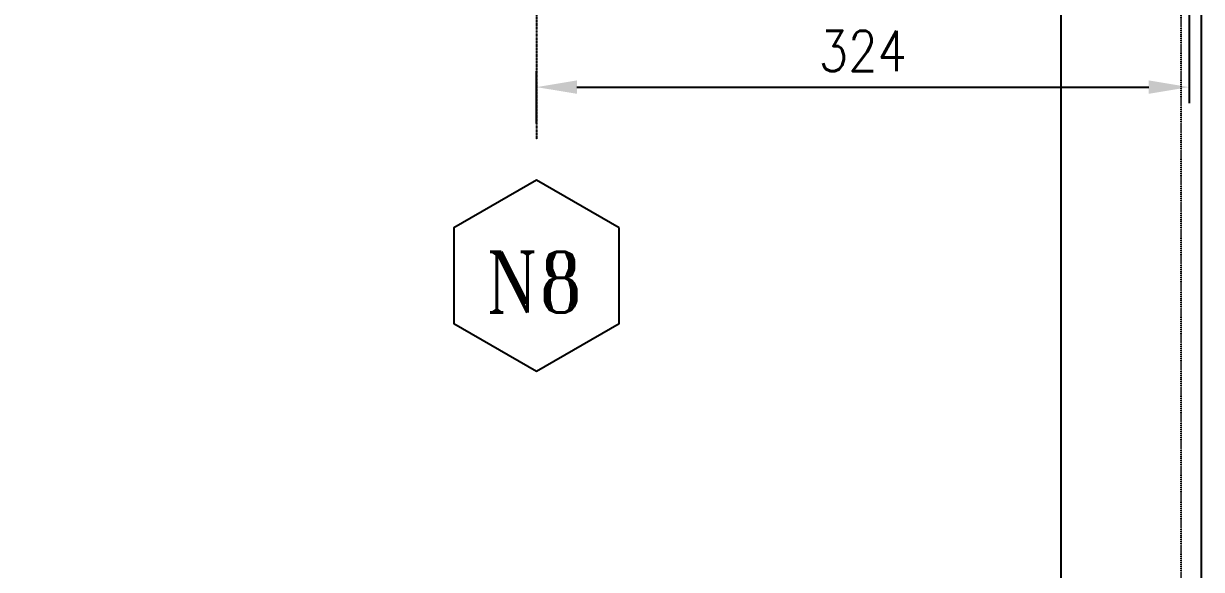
# Model space of a CAD drawing. Header units: inches. Extents: x -23478 to -9690, y -25762 to 11324.
# Drawn here: x -22023 to -21439, y 8484 to 8755 of the extents above; entities that cross this region are included whole.
import ezdxf
from ezdxf.enums import TextEntityAlignment as Align

# ---------------------------------------------------------------- set-up
doc = ezdxf.new("R2010")
doc.units = ezdxf.units.IN
doc.header["$LTSCALE"] = 200
doc.header["$MEASUREMENT"] = 0
for name, pattern in [('CENTER', [2, 1.25, -0.25, 0.25, -0.25]), ('DASHED', [0.75, 0.5, -0.25]), ('DASHED2', [0.375, 0.25, -0.125])]:
    doc.linetypes.add(name, pattern=pattern)
doc.layers.add('CENTER', color=1, linetype='CENTER')
doc.layers.add('DIMENSION', color=8, linetype='Continuous')
doc.styles.add('ROMANS', font='romans.shx', dxfattribs={"width": 0.85})
doc.styles.add('ROMANT', font='romant.shx')
doc.dimstyles.new('VEP-8$0', dxfattribs={"dimscale": 8, "dimtxt": 2.5, "dimasz": 2.5, "dimexe": 1, "dimexo": 1, "dimgap": 1, "dimtad": 1, "dimdec": 1, "dimlfac": -1, "dimzin": 9, "dimdsep": 46, "dimtxsty": 'ROMANS', "dimcen": 0, "dimclrd": 256, "dimclre": 256, "dimclrt": 3, "dimadec": 0, "dimazin": 2, "dimtfac": 1, "dimtdec": 1, "dimtmove": 0, "dimatfit": 3, "dimfxl": 1, "dimlwd": -1, "dimlwe": -1, "dimarcsym": 1})

# ---------------------------------------------------------------- blocks, each defined once
blk = doc.blocks.new('*D120')
at = {"layer": 'Defpoints', "color": 0, "linetype": 'DASHED', "transparency": 16777216}
for p in [(-22739.55, 10886.07), (-21997.04, 10886.07), (-22190.55, 7925.37)]:
    blk.add_point(p, dxfattribs=at)
at = {"layer": 'DIMENSION', "transparency": 16777216}
for p, q in [((-22005.04, 10886.07), (-22747.55, 10886.07)), ((-22739.55, 7945.37), (-22739.55, 10866.07)), ((-22198.55, 7925.37), (-22747.55, 7925.37))]:
    blk.add_line(p, q, dxfattribs=at)
at = {"layer": 'DIMENSION', "linetype": 'DASHED', "transparency": 16777216}
for points in [[(-22742.89, 10866.07), (-22736.22, 10866.07), (-22739.55, 10886.07)], [(-22742.89, 7945.37), (-22736.22, 7945.37), (-22739.55, 7925.37)]]:
    blk.add_solid(points, dxfattribs=at)
at = {"layer": 'DIMENSION', "color": 3, "linetype": 'DASHED', "transparency": 16777216, "insert": (-22757.55, 9405.72), "char_height": 20, "attachment_point": 5, "rotation": 90, "style": 'ROMANS', "bg_fill": 3, "box_fill_scale": 1.25, "bg_fill_color": 256, "bg_fill_true_color": 13158600, "bg_fill_transparency": 0}
blk.add_mtext('2934', dxfattribs=at)
blk = doc.blocks.new('*D219')
at = {"layer": 'Defpoints', "color": 0, "transparency": 16777216}
for p in [(-21444.94, 8798.14), (-21444.94, 8723.4), (-21768.44, 8697.39)]:
    blk.add_point(p, dxfattribs=at)
at = {"layer": 'DIMENSION', "transparency": 16777216}
for p, q in [((-21444.94, 8790.14), (-21444.94, 8715.4)), ((-21768.44, 8705.39), (-21768.44, 8731.4)), ((-21748.44, 8723.4), (-21464.94, 8723.4))]:
    blk.add_line(p, q, dxfattribs=at)
for points in [[(-21748.44, 8726.73), (-21748.44, 8720.07), (-21768.44, 8723.4)], [(-21464.94, 8720.07), (-21464.94, 8726.73), (-21444.94, 8723.4)]]:
    blk.add_solid(points, dxfattribs=at)
at = {"layer": 'DIMENSION', "color": 3, "linetype": 'DASHED2', "transparency": 16777216, "insert": (-21606.69, 8741.4), "char_height": 20, "attachment_point": 5, "style": 'ROMANS', "bg_fill": 3, "box_fill_scale": 1.25, "bg_fill_color": 256, "bg_fill_true_color": 13158600, "bg_fill_transparency": 0}
blk.add_mtext('324', dxfattribs=at)

msp = doc.modelspace()

# ---------------------------------------------------------------- linework, layer by layer
for p, q in [((-21508.44, 9083.16), (-21508.44, 7925.37)), ((-21438.79, 7925.37), (-21438.79, 9076.19))]:
    msp.add_line(p, q)
msp.add_lwpolyline([(-21727.44, 8653.5), (-21768.44, 8677.17), (-21809.45, 8653.5), (-21809.45, 8606.14), (-21768.44, 8582.47), (-21727.44, 8606.14)], close=True)
at = {"layer": 'CENTER', "linetype": 'CENTER', "ltscale": 0.001}
msp.add_line((-21768.44, 11105.87), (-21768.44, 8697.39), dxfattribs=at)
at = {"layer": 'DIMENSION', "color": 7, "linetype": 'DASHED', "ltscale": 0.001}
msp.add_line((-21448.79, 7925.37), (-21448.79, 9076.19), dxfattribs=at)

# ---------------------------------------------------------------- texts
at = {"style": 'ROMANT', "width": 0.85}
msp.add_attdef('N8', text='', height=30, dxfattribs=at).set_placement((-21769.63, 8626.65), align=Align.MIDDLE)

# ---------------------------------------------------------------- dimensions: what is measured, and where the dimension line sits
at = {"layer": 'DIMENSION', "color": 7, "linetype": 'DASHED'}
dim = msp.add_linear_dim(base=(-22739.55, 10886.07), p1=(-22190.55, 7925.37), p2=(-21997.04, 10886.07), angle=90, text='2934', dimstyle='VEP-8$0', override={"dimtxt": 2.5, "dimlfac": 1, "dimtxsty": 'ROMANS', "dimfxl": 1.5, "dimtfill": 1}, dxfattribs=at)
dim.commit()
dim.dimension.update_dxf_attribs({"geometry": '*D120', "text_midpoint": (-22739.55, 9405.72), "dimtype": 160})

# ---------------------------------------------------------------- next in the draw order: dimensions: what is measured, and where the dimension line sits
at = {"layer": 'DIMENSION', "color": 6, "linetype": 'DASHED2'}
dim = msp.add_linear_dim(base=(-21444.94, 8723.4), p1=(-21768.44, 8697.39), p2=(-21444.94, 8798.14), text='324', dimstyle='VEP-8$0', override={"dimtxt": 2.5, "dimlfac": 1, "dimtxsty": 'ROMANS', "dimfxl": 1.5, "dimtfill": 1}, dxfattribs=at)
dim.commit()
dim.dimension.update_dxf_attribs({"geometry": '*D219', "text_midpoint": (-21606.69, 8741.4)})

doc.saveas('drawing.dxf')
